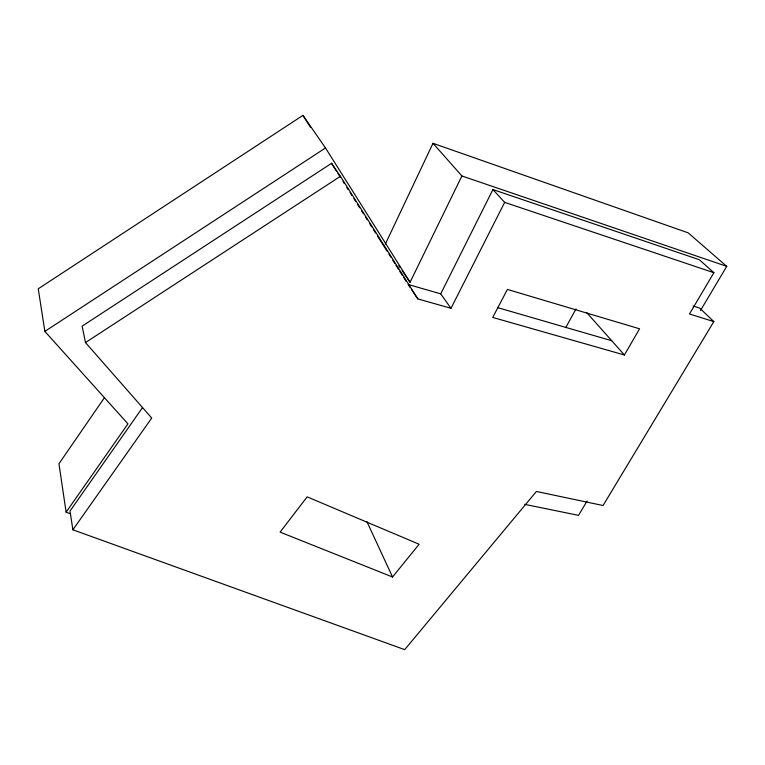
<?xml version="1.0" encoding="UTF-8"?>
<svg xmlns="http://www.w3.org/2000/svg" width="765" height="765" viewBox="0 0 765 765"><rect width="100%" height="100%" fill="white"/><g stroke="black" fill="none" stroke-linecap="round" stroke-linejoin="round"><path stroke-width="1.15" d="M385.34 244.083L433 143.304L688.184 232.847L726.75 266.354L700.52 310.418M402.094 270.552L410.059 282.266L461.897 175.969L433 143.304M492.918 189.548L504.651 202.371L450.996 308.305L440.726 293.856L492.918 189.548L699.334 259.727L713.898 272.713L689.466 313.975L713.831 321.596L603.059 505.522L536.408 491.465L404.704 649.638L72.876 529.791L70.026 511.03L142.405 407.745M565.698 327.669L575.988 308.955M624.422 354.998L492.717 317.437L507.396 289.428L639.578 328.797L624.422 354.998L586.678 312.56M587.071 500.998L578.531 515.352L524.819 504.374M104.595 397.446L58.953 463.772L66.115 512.168L70.581 513.812M66.115 512.168L127.937 423.839L44.858 331.388L38.25 288.797L302.959 115.362L325.498 147.97L410.059 282.266M72.876 529.791L151.728 418.034L85.498 342.567L82.123 326.158L331.541 163.318L340.415 176.304L417.843 298.924L450.996 308.305M392.541 577.001L419.134 544.24L307.157 496.868L280.086 532.124L392.541 577.001L366.951 521.74M44.858 331.388L325.498 147.97M85.498 342.567L340.415 176.304M440.726 293.856L408.089 284.465L410.04 287.353M497.757 307.664L611.723 340.721M693.061 305.981L699.631 308.066L713.831 321.596M504.651 202.371L713.898 272.713M461.897 175.969L726.75 266.354M398.775 265.665L400.105 267.616M411.341 289.285L417.843 298.924M302.959 115.362L310.58 127.439M331.541 163.318L336.648 171.398M337.92 173.416L340.473 177.451M343.026 181.487L344.298 183.514M346.851 187.549L348.132 189.567M350.045 192.598L351.957 195.62M353.87 198.651L355.782 201.683M357.695 204.714L359.607 207.736M361.52 210.767L363.432 213.798M365.345 216.82L367.267 219.851M369.811 223.887L371.733 226.918M373.645 229.949L375.558 232.981M377.47 236.003L387.033 251.149M388.945 254.171L390.867 257.203M392.78 260.234L394.692 263.265M395.964 265.283L398.517 269.318M399.789 271.336L402.342 275.371M403.624 277.399L406.167 281.434"/></g></svg>
